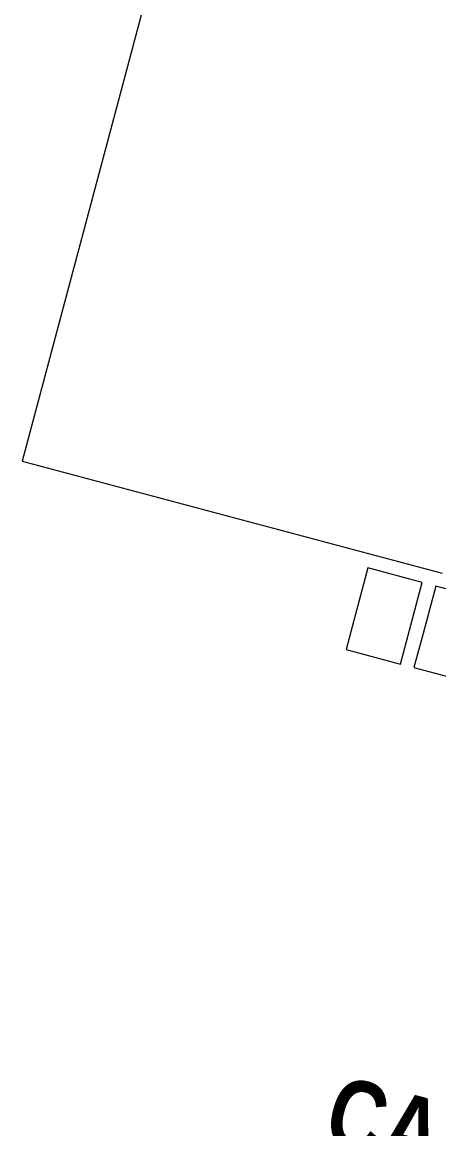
# Model space of a CAD drawing. Header units: metres. Extents: x 689715 to 690980, y 1005284 to 1006835.
# Drawn here: x 690764.16 to 690767.12, y 1005517.92 to 1005525.79 of the extents above; entities that cross this region are included whole.
import ezdxf

# ---------------------------------------------------------------- set-up
doc = ezdxf.new("R2010")
doc.units = ezdxf.units.M
doc.linetypes.add('PHANTOM', pattern=[2.5, 1.25, -0.25, 0.25, -0.25, 0.25, -0.25])
doc.layers.add('0_NUMERO DE LOTE FASE V', color=3, linetype='Continuous')
doc.layers.add('A-BLDG', color=7, linetype='Continuous')
for name, color, linetype, lineweight in [('G-ANNO-TEXT', 2, 'Continuous', 9), ('Muros', 7, 'Continuous', 13), ('Suelos', 7, 'Continuous', 9)]:
    doc.layers.add(name, color=color, linetype=linetype, lineweight=lineweight)
doc.styles.add('Arial_B', font='', dxfattribs={"width": 0.8, "height": 0.5})
doc.styles.get('Arial_B').set_extended_font_data('Arial', bold=True)

# ---------------------------------------------------------------- blocks, each defined once
blk = doc.blocks.new('FRESNO A')
at = {"layer": 'G-ANNO-TEXT', "color": 141, "insert": (3.2614, 19.0287), "char_height": 0.5, "width": 2.645569, "attachment_point": 1, "style": 'Arial_B'}
blk.add_mtext('CASA A', dxfattribs=at)
blk = doc.blocks.new('C TRANSFORMADA A B')
at = {"layer": 'Muros', "color": 253}
blk.add_lwpolyline([(277.8838, -9.96), (273.8038, -9.96), (273.8038, -13.05)], dxfattribs=at)
at = {"layer": 'Suelos', "color": 9}
for p, q in [((273.3538, -12.5301), (273.1038, -12.5301)), ((273.1038, -12.5301), (273.1038, -12.9301)), ((273.7038, -12.5301), (273.3538, -12.5301)), ((273.7038, -12.9301), (273.7038, -12.5301)), ((273.1038, -12.9301), (273.3538, -12.9301)), ((273.3538, -12.9301), (273.7038, -12.9301)), ((273.3538, -13.0301), (273.1038, -13.0301)), ((273.1038, -13.0301), (273.1038, -13.4301)), ((273.7038, -13.0301), (273.3538, -13.0301)), ((273.7038, -13.4301), (273.7038, -13.0301))]:
    blk.add_line(p, q, dxfattribs=at)
blk = doc.blocks.new('CASTILLAS B BLOQUE 8')
blk.add_blockref('C TRANSFORMADA A B', (0, 0))

msp = doc.modelspace()

# ---------------------------------------------------------------- block references
at = {"layer": '0_NUMERO DE LOTE FASE V', "linetype": 'PHANTOM', "rotation": 75.06604352304308}
msp.add_blockref('CASTILLAS B BLOQUE 8', (690683.9743, 1005260.6794), dxfattribs=at)
at = {"layer": 'A-BLDG', "rotation": 345.066691336882}
msp.add_blockref('FRESNO A', (690758.3577, 1005500.7636), dxfattribs=at)

doc.saveas('drawing.dxf')
